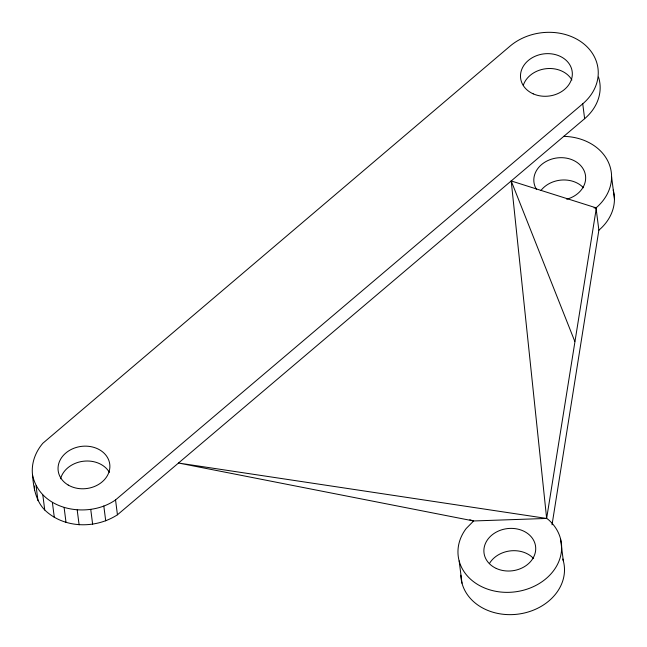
<?xml version="1.0" encoding="UTF-8"?>
<svg xmlns="http://www.w3.org/2000/svg" width="647" height="647" viewBox="0 0 647 647"><rect width="100%" height="100%" fill="white"/><g stroke="black" fill="none" stroke-linecap="round" stroke-linejoin="round"><path stroke-width="0.97" d="M552.028 524.806L598.871 230.122L596.016 207.824L511.203 180.95L546.642 518.441L473.636 520.964L466.172 528.534A51.986 42.484 -7.3 0 0 478.101 584.751A51.986 42.484 -7.3 0 0 547.912 576.987A51.986 42.484 -7.3 0 0 548.146 519.42L546.642 518.441L596.421 207.558A51.986 42.484 -7.3 0 0 608.334 162.106A51.986 42.484 -7.3 0 0 563.569 136.355M32.56 475.197C40.292 510.952 88.502 518.934 115.538 499.929L582.737 103.827A51.986 42.484 -7.3 0 0 583.408 43.559A51.986 42.484 -7.3 0 0 510.087 46.099L42.823 443.276C35.294 452.124 31.072 463.535 32.56 475.197C33.515 487.644 35.706 500.673 44.74 509.998C63.98 528.575 95.586 529.011 117.439 514.794L584.637 118.692A51.986 42.484 -7.3 0 0 598.515 77.066M598.871 230.122L599.276 229.847A51.986 42.484 -7.3 0 0 613.243 190.064M594.019 207.905L596.016 207.824M546.642 518.441L178.499 463.026L473.636 520.964L469.779 519.751M511.203 180.95L574.787 341.373M611.585 176.793L614.44 199.082M582.737 103.827L584.637 118.692M560.456 538.49L563.319 560.787M459.152 560.917L462.007 583.214M115.538 499.929L117.439 514.794M103.811 505.986L105.72 520.843M90.742 509.415L92.642 524.28M77.203 509.99L79.112 524.846M64.134 507.66L66.034 522.525M52.407 502.598L54.316 517.454M42.839 495.141L44.74 509.998M36.07 485.792L37.971 500.657M34.469 486.018L34.469 490.062M489.472 563.456A25.993 21.238 -7.3 0 1 533.638 558.604M562.785 559.016A51.986 42.484 -7.3 0 1 519.953 613.866A51.986 42.484 -7.3 0 1 460.826 575.207M540.997 190.412A25.993 21.238 -7.3 0 1 583.457 187.767M60.559 478.796A25.993 21.238 -7.3 0 1 83.042 461.279A25.993 21.238 -7.3 0 1 109.367 472.342M523.334 85.178A25.993 21.238 -7.3 0 1 546.286 68.679A25.993 21.238 -7.3 0 1 571.908 80.002M536.517 189.45A25.993 21.238 -7.3 0 1 549.683 159.793A25.993 21.238 -7.3 0 1 584.209 170.945A25.993 21.238 -7.3 0 1 566.74 199.211M68.186 485.032A25.993 21.238 -7.3 0 0 109.666 469.164A25.993 21.238 -7.3 0 0 74.041 448.209A25.993 21.238 -7.3 0 0 68.186 485.032M533.241 93.864A25.993 21.238 -7.3 0 0 572.336 74.065A25.993 21.238 -7.3 0 0 533.654 56.96A25.993 21.238 -7.3 0 0 533.241 93.864M496.249 568.43A25.993 21.238 -7.3 0 0 535.716 549.182A25.993 21.238 -7.3 0 0 497.446 531.502A25.993 21.238 -7.3 0 0 496.249 568.43"/></g></svg>
